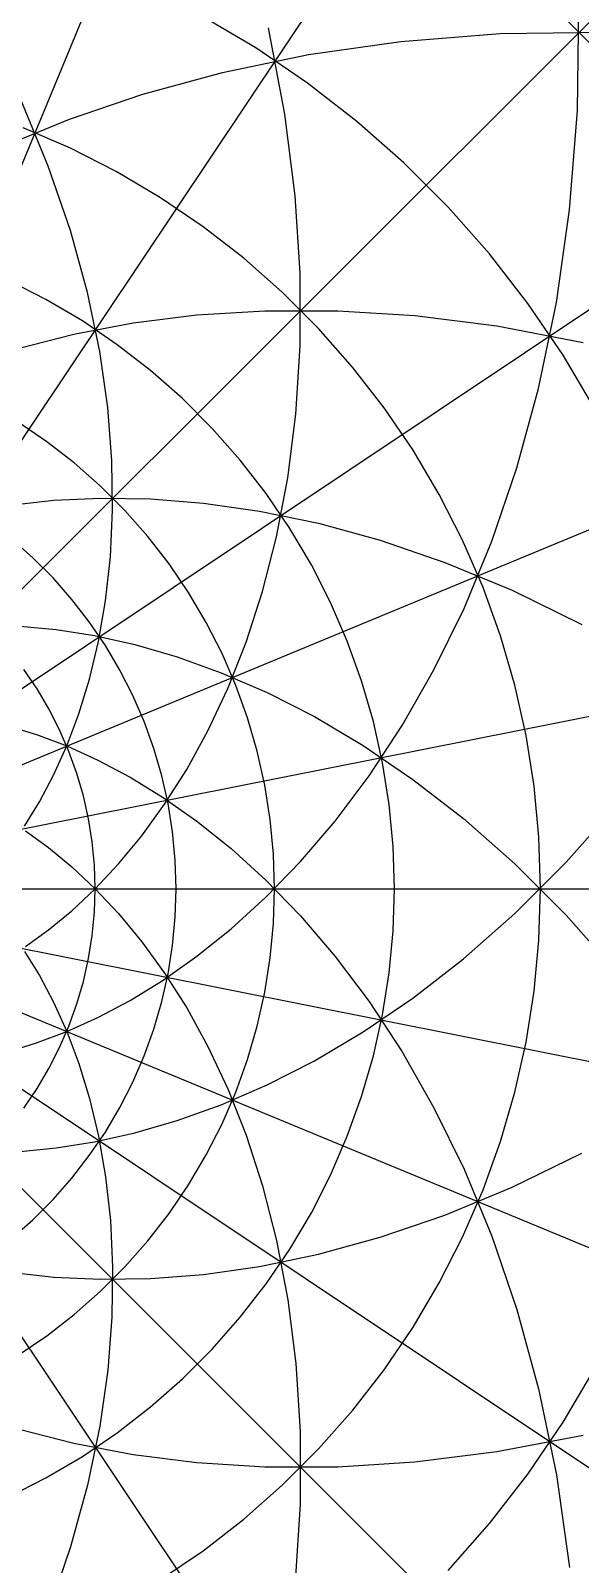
# Model space of a CAD drawing. Header units: metres. Extents: x -40000 to 40000, y -40000 to 40000.
# Drawn here: x 61.8 to 171.8, y -135.3 to 171.8 of the extents above; entities that cross this region are included whole.
import ezdxf

# ---------------------------------------------------------------- set-up
doc = ezdxf.new("R2010")
doc.units = ezdxf.units.M

msp = doc.modelspace()

# ---------------------------------------------------------------- linework, layer by layer
at = {"color": 0}
for p, q in [((171.2, 155.78), (171.52, 177)), ((112.68, 155.09), (109.38, 172.35)), ((117.38, 167.01), (135.91, 169.64)), ((135.91, 169.64), (155.78, 171.2)), ((155.78, 171.2), (177, 171.52)), ((100.16, 163.45), (117.38, 167.01)), ((84.24, 159.1), (100.16, 163.45)), ((65.33, 144.7), (59.76, 158.15)), ((69.57, 154.08), (84.24, 159.1)), ((56.12, 148.52), (69.57, 154.08)), ((114.75, 138.71), (112.68, 155.09)), ((169.64, 135.91), (171.2, 155.78)), ((69.77, 131.77), (65.33, 144.7)), ((115.73, 123.24), (114.75, 138.71)), ((167.01, 117.38), (169.64, 135.91)), ((73.16, 119.39), (69.77, 131.77)), ((115.73, 108.68), (115.73, 123.24)), ((75.61, 107.58), (73.16, 119.39)), ((163.45, 100.16), (167.01, 117.38)), ((82.3, 113.28), (95.04, 114.88)), ((95.04, 114.88), (108.68, 115.73)), ((108.68, 115.73), (123.24, 115.73)), ((123.24, 115.73), (138.71, 114.75)), ((138.71, 114.75), (155.09, 112.68)), ((59.49, 108.21), (70.46, 111.02)), ((70.46, 111.02), (82.3, 113.28)), ((155.09, 112.68), (172.35, 109.38)), ((77.21, 96.37), (75.61, 107.58)), ((114.88, 95.04), (115.73, 108.68)), ((159.1, 84.24), (163.45, 100.16)), ((78.04, 85.77), (77.21, 96.37)), ((113.28, 82.3), (114.88, 95.04)), ((78.2, 75.79), (78.04, 85.77)), ((154.08, 69.57), (159.1, 84.24)), ((111.02, 70.46), (113.28, 82.3)), ((57.67, 76.8), (66.42, 77.77)), ((66.42, 77.77), (75.79, 78.2)), ((75.79, 78.2), (85.77, 78.04)), ((85.77, 78.04), (96.37, 77.21)), ((96.37, 77.21), (107.58, 75.61)), ((77.77, 66.42), (78.2, 75.79)), ((107.58, 75.61), (119.39, 73.16)), ((119.39, 73.16), (131.77, 69.77)), ((108.21, 59.49), (111.02, 70.46)), ((131.77, 69.77), (144.7, 65.33)), ((148.52, 56.12), (154.08, 69.57)), ((76.8, 57.67), (77.77, 66.42)), ((144.7, 65.33), (158.15, 59.76)), ((104.93, 49.37), (108.21, 59.49)), ((158.15, 59.76), (172.07, 52.93)), ((75.38, 49.52), (76.8, 57.67)), ((142.51, 43.84), (148.52, 56.12)), ((59.67, 52.6), (66.93, 51.91)), ((66.93, 51.91), (74.6, 50.7)), ((73.57, 41.97), (75.38, 49.52)), ((74.6, 50.7), (82.67, 48.89)), ((101.25, 40.09), (104.93, 49.37)), ((82.67, 48.89), (91.12, 46.43)), ((91.12, 46.43), (99.94, 43.25)), ((99.94, 43.25), (109.11, 39.28)), ((136.15, 32.69), (142.51, 43.84)), ((71.43, 34.99), (73.57, 41.97)), ((97.26, 31.6), (101.25, 40.09)), ((109.11, 39.28), (118.58, 34.45)), ((69.01, 28.59), (71.43, 34.99)), ((118.58, 34.45), (128.32, 28.68)), ((57.22, 32.64), (63, 30.86)), ((63, 30.86), (69.01, 28.59)), ((93.02, 23.88), (97.26, 31.6)), ((129.53, 22.61), (136.15, 32.69)), ((66.37, 22.72), (69.01, 28.59)), ((69.01, 28.59), (75.25, 25.76)), ((128.32, 28.68), (138.29, 21.9)), ((75.25, 25.76), (81.7, 22.35)), ((63.54, 17.38), (66.37, 22.72)), ((81.7, 22.35), (88.32, 18.29)), ((88.59, 16.9), (93.02, 23.88)), ((122.74, 13.55), (129.53, 22.61)), ((138.29, 21.9), (148.44, 14.03)), ((60.58, 12.55), (63.54, 17.38)), ((84.03, 10.62), (88.59, 16.9)), ((88.32, 18.29), (95.08, 13.53)), ((168.98, 5.31), (179.23, 16.94)), ((95.08, 13.53), (101.95, 8.02)), ((115.83, 5.46), (122.74, 13.55)), ((148.44, 14.03), (158.69, 4.99)), ((60.77, 11.59), (65.36, 8.26)), ((79.38, 4.99), (84.03, 10.62)), ((65.36, 8.26), (70.01, 4.4)), ((101.95, 8.02), (108.89, 1.71)), ((70.01, 4.4), (74.7, 0)), ((74.7, 0), (79.38, 4.99)), ((108.89, -1.71), (115.83, 5.46)), ((158.69, -4.99), (168.98, 5.31)), ((158.69, 4.99), (168.98, -5.31)), ((70.01, -4.4), (74.7, 0)), ((108.89, 1.71), (115.83, -5.46)), ((74.7, 0), (79.38, -4.99)), ((101.95, -8.02), (108.89, -1.71)), ((65.36, -8.26), (70.01, -4.4)), ((79.38, -4.99), (84.03, -10.62)), ((115.83, -5.46), (122.74, -13.55)), ((148.44, -14.03), (158.69, -4.99)), ((168.98, -5.31), (179.23, -16.94)), ((60.77, -11.59), (65.36, -8.26)), ((95.08, -13.53), (101.95, -8.02)), ((84.03, -10.62), (88.59, -16.9)), ((60.58, -12.55), (63.54, -17.38)), ((88.32, -18.29), (95.08, -13.53)), ((122.74, -13.55), (129.53, -22.61)), ((138.29, -21.9), (148.44, -14.03)), ((63.54, -17.38), (66.37, -22.72)), ((81.7, -22.35), (88.32, -18.29)), ((88.59, -16.9), (93.02, -23.88)), ((66.37, -22.72), (69.01, -28.59)), ((75.25, -25.76), (81.7, -22.35)), ((93.02, -23.88), (97.26, -31.6)), ((128.32, -28.68), (138.29, -21.9)), ((129.53, -22.61), (136.15, -32.69)), ((69.01, -28.59), (75.25, -25.76)), ((63, -30.86), (69.01, -28.59)), ((69.01, -28.59), (71.43, -34.99)), ((118.58, -34.45), (128.32, -28.68)), ((57.22, -32.64), (63, -30.86)), ((97.26, -31.6), (101.25, -40.09)), ((136.15, -32.69), (142.51, -43.84)), ((71.43, -34.99), (73.57, -41.97)), ((109.11, -39.28), (118.58, -34.45)), ((99.94, -43.25), (109.11, -39.28)), ((73.57, -41.97), (75.38, -49.52)), ((101.25, -40.09), (104.93, -49.37)), ((91.12, -46.43), (99.94, -43.25)), ((142.51, -43.84), (148.52, -56.12)), ((74.6, -50.7), (82.67, -48.89)), ((82.67, -48.89), (91.12, -46.43)), ((59.67, -52.6), (66.93, -51.91)), ((66.93, -51.91), (74.6, -50.7)), ((75.38, -49.52), (76.8, -57.67)), ((104.93, -49.37), (108.21, -59.49)), ((158.15, -59.76), (172.07, -52.93)), ((76.8, -57.67), (77.77, -66.42)), ((148.52, -56.12), (154.08, -69.57)), ((108.21, -59.49), (111.02, -70.46)), ((144.7, -65.33), (158.15, -59.76)), ((77.77, -66.42), (78.2, -75.79)), ((131.77, -69.77), (144.7, -65.33)), ((111.02, -70.46), (113.28, -82.3)), ((119.39, -73.16), (131.77, -69.77)), ((154.08, -69.57), (159.1, -84.24)), ((107.58, -75.61), (119.39, -73.16)), ((78.2, -75.79), (78.04, -85.77)), ((96.37, -77.21), (107.58, -75.61)), ((57.67, -76.8), (66.42, -77.77)), ((66.42, -77.77), (75.79, -78.2)), ((75.79, -78.2), (85.77, -78.04)), ((85.77, -78.04), (96.37, -77.21)), ((113.28, -82.3), (114.88, -95.04)), ((78.04, -85.77), (77.21, -96.37)), ((159.1, -84.24), (163.45, -100.16)), ((114.88, -95.04), (115.73, -108.68)), ((77.21, -96.37), (75.61, -107.58)), ((163.45, -100.16), (167.01, -117.38)), ((59.49, -108.21), (70.46, -111.02)), ((75.61, -107.58), (73.16, -119.39)), ((115.73, -108.68), (115.73, -123.24)), ((155.09, -112.68), (172.35, -109.38)), ((70.46, -111.02), (82.3, -113.28)), ((82.3, -113.28), (95.04, -114.88)), ((138.71, -114.75), (155.09, -112.68)), ((95.04, -114.88), (108.68, -115.73)), ((108.68, -115.73), (123.24, -115.73)), ((123.24, -115.73), (138.71, -114.75)), ((73.16, -119.39), (69.77, -131.77)), ((167.01, -117.38), (169.64, -135.91)), ((115.73, -123.24), (114.75, -138.71)), ((69.77, -131.77), (65.33, -144.7))]:
    msp.add_line(p, q, dxfattribs=at)
at = {"layer": '1', "color": 1}
for p, q in [((0.05, 0.13), (15307.3, 36955.2)), ((0.08, 0.12), (22222.8, 33258.8)), ((0.1, 0.1), (28284.3, 28284.3)), ((0.12, 0.08), (33258.8, 22222.8)), ((0.13, 0.05), (36955.2, 15307.3)), ((0.14, 0.03), (39231.4, 7803.61)), ((176.87, 166.09), (166.09, 176.87)), ((106.83, 168.34), (96.05, 174.72)), ((117.19, 161.3), (106.83, 168.34)), ((127.09, 153.62), (117.19, 161.3)), ((136.48, 145.34), (127.09, 153.62)), ((69.76, 148.24), (60.31, 152.33)), ((78.93, 143.57), (69.76, 148.24)), ((145.34, 136.48), (136.48, 145.34)), ((87.79, 138.33), (78.93, 143.57)), ((96.3, 132.54), (87.79, 138.33)), ((153.62, 127.09), (145.34, 136.48)), ((104.43, 126.23), (96.3, 132.54)), ((112.15, 119.43), (104.43, 126.23)), ((161.3, 117.19), (153.62, 127.09)), ((64.86, 117.97), (57.32, 121.81)), ((72.14, 113.67), (64.86, 117.97)), ((119.43, 112.15), (112.15, 119.43)), ((168.34, 106.83), (161.3, 117.19)), ((79.13, 108.91), (72.14, 113.67)), ((126.23, 104.43), (119.43, 112.15)), ((85.81, 103.73), (79.13, 108.91)), ((132.54, 96.3), (126.23, 104.43)), ((174.72, 96.05), (168.34, 106.83)), ((92.16, 98.14), (85.81, 103.73)), ((98.14, 92.16), (92.16, 98.14)), ((138.33, 87.79), (132.54, 96.3)), ((65.02, 89.5), (59.28, 93.4)), ((103.73, 85.81), (98.14, 92.16)), ((70.52, 85.24), (65.02, 89.5)), ((143.57, 78.93), (138.33, 87.79)), ((75.73, 80.64), (70.52, 85.24)), ((108.91, 79.13), (103.73, 85.81)), ((80.64, 75.73), (75.73, 80.64)), ((113.67, 72.14), (108.91, 79.13)), ((148.24, 69.76), (143.57, 78.93)), ((85.24, 70.52), (80.64, 75.73)), ((117.97, 64.86), (113.67, 72.14)), ((62.23, 66.27), (57.94, 70.04)), ((89.5, 65.02), (85.24, 70.52)), ((152.33, 60.31), (148.24, 69.76)), ((66.27, 62.23), (62.23, 66.27)), ((93.4, 59.28), (89.5, 65.02)), ((121.81, 57.32), (117.97, 64.86)), ((70.04, 57.94), (66.27, 62.23)), ((96.94, 53.29), (93.4, 59.28)), ((155.81, 50.63), (152.33, 60.31)), ((73.54, 53.43), (70.04, 57.94)), ((125.17, 49.56), (121.81, 57.32)), ((76.75, 48.71), (73.54, 53.43)), ((100.1, 47.1), (96.94, 53.29)), ((128.04, 41.6), (125.17, 49.56)), ((158.69, 40.74), (155.81, 50.63)), ((79.66, 43.79), (76.75, 48.71)), ((102.86, 40.72), (100.1, 47.1)), ((63.07, 40.02), (60.43, 43.91)), ((82.25, 38.7), (79.66, 43.79)), ((65.46, 35.99), (63.07, 40.02)), ((105.21, 34.19), (102.86, 40.72)), ((130.4, 33.48), (128.04, 41.6)), ((160.93, 30.7), (158.69, 40.74)), ((84.52, 33.46), (82.25, 38.7)), ((67.59, 31.8), (65.46, 35.99)), ((107.15, 27.51), (105.21, 34.19)), ((69.45, 27.5), (67.59, 31.8)), ((86.45, 28.09), (84.52, 33.46)), ((132.24, 25.23), (130.4, 33.48)), ((88.05, 22.61), (86.45, 28.09)), ((162.54, 20.53), (160.93, 30.7)), ((71.04, 23.08), (69.45, 27.5)), ((108.67, 20.73), (107.15, 27.51)), ((133.56, 16.87), (132.24, 25.23)), ((72.35, 18.58), (71.04, 23.08)), ((89.29, 17.03), (88.05, 22.61)), ((73.37, 14), (72.35, 18.58)), ((109.75, 13.87), (108.67, 20.73)), ((163.51, 10.29), (162.54, 20.53)), ((90.19, 11.39), (89.29, 17.03)), ((134.36, 8.45), (133.56, 16.87)), ((74.11, 9.36), (73.37, 14)), ((110.41, 6.95), (109.75, 13.87)), ((74.55, 4.69), (74.11, 9.36)), ((90.72, 5.71), (90.19, 11.39)), ((163.83, 0), (163.51, 10.29)), ((110.62, 0), (110.41, 6.95)), ((134.63, 0), (134.36, 8.45)), ((74.7, 0), (74.55, 4.69)), ((90.9, 0), (90.72, 5.71)), ((0.14, 0), (40000, 0.01)), ((74.55, -4.69), (74.7, 0)), ((90.72, -5.71), (90.9, 0)), ((110.41, -6.95), (110.62, 0)), ((134.36, -8.45), (134.63, 0)), ((163.51, -10.29), (163.83, 0)), ((0.08, -0.12), (22222.8, -33258.8)), ((0.1, -0.1), (28284.3, -28284.3)), ((0.12, -0.08), (33258.8, -22222.8)), ((0.13, -0.05), (36955.2, -15307.3)), ((0.14, -0.03), (39231.4, -7803.61)), ((74.11, -9.36), (74.55, -4.69)), ((90.19, -11.39), (90.72, -5.71)), ((109.75, -13.87), (110.41, -6.95)), ((133.56, -16.87), (134.36, -8.45)), ((73.37, -14), (74.11, -9.36)), ((89.29, -17.03), (90.19, -11.39)), ((162.54, -20.53), (163.51, -10.29)), ((72.35, -18.58), (73.37, -14)), ((108.67, -20.73), (109.75, -13.87)), ((88.05, -22.61), (89.29, -17.03)), ((132.24, -25.23), (133.56, -16.87)), ((71.04, -23.08), (72.35, -18.58)), ((107.15, -27.51), (108.67, -20.73)), ((160.93, -30.7), (162.54, -20.53)), ((69.45, -27.5), (71.04, -23.08)), ((86.45, -28.09), (88.05, -22.61)), ((67.59, -31.8), (69.45, -27.5)), ((105.21, -34.19), (107.15, -27.51)), ((130.4, -33.48), (132.24, -25.23)), ((84.52, -33.46), (86.45, -28.09)), ((158.69, -40.74), (160.93, -30.7)), ((65.46, -35.99), (67.59, -31.8)), ((82.25, -38.7), (84.52, -33.46)), ((128.04, -41.6), (130.4, -33.48)), ((63.07, -40.02), (65.46, -35.99)), ((102.86, -40.72), (105.21, -34.19)), ((79.66, -43.79), (82.25, -38.7)), ((60.43, -43.91), (63.07, -40.02)), ((100.1, -47.1), (102.86, -40.72)), ((125.17, -49.56), (128.04, -41.6)), ((155.81, -50.63), (158.69, -40.74)), ((76.75, -48.71), (79.66, -43.79)), ((73.54, -53.43), (76.75, -48.71)), ((96.94, -53.29), (100.1, -47.1)), ((121.81, -57.32), (125.17, -49.56)), ((152.33, -60.31), (155.81, -50.63)), ((70.04, -57.94), (73.54, -53.43)), ((93.4, -59.28), (96.94, -53.29)), ((66.27, -62.23), (70.04, -57.94)), ((117.97, -64.86), (121.81, -57.32)), ((89.5, -65.02), (93.4, -59.28)), ((148.24, -69.76), (152.33, -60.31)), ((62.23, -66.27), (66.27, -62.23)), ((57.94, -70.04), (62.23, -66.27)), ((85.24, -70.52), (89.5, -65.02)), ((113.67, -72.14), (117.97, -64.86)), ((80.64, -75.73), (85.24, -70.52)), ((143.57, -78.93), (148.24, -69.76)), ((108.91, -79.13), (113.67, -72.14)), ((75.73, -80.64), (80.64, -75.73)), ((103.73, -85.81), (108.91, -79.13)), ((138.33, -87.79), (143.57, -78.93)), ((70.52, -85.24), (75.73, -80.64)), ((65.02, -89.5), (70.52, -85.24)), ((98.14, -92.16), (103.73, -85.81)), ((132.54, -96.3), (138.33, -87.79)), ((59.28, -93.4), (65.02, -89.5)), ((92.16, -98.14), (98.14, -92.16)), ((85.81, -103.73), (92.16, -98.14)), ((126.24, -104.43), (132.54, -96.3)), ((168.34, -106.83), (174.72, -96.05)), ((79.13, -108.91), (85.81, -103.73)), ((119.43, -112.15), (126.24, -104.43)), ((161.3, -117.19), (168.34, -106.83)), ((72.14, -113.67), (79.13, -108.91)), ((112.15, -119.43), (119.43, -112.15)), ((64.86, -117.97), (72.14, -113.67)), ((57.32, -121.81), (64.86, -117.97)), ((104.43, -126.23), (112.15, -119.43)), ((153.62, -127.09), (161.3, -117.19)), ((96.3, -132.54), (104.43, -126.23)), ((145.34, -136.48), (153.62, -127.09)), ((87.79, -138.33), (96.3, -132.54))]:
    msp.add_line(p, q, dxfattribs=at)

doc.saveas('drawing.dxf')
